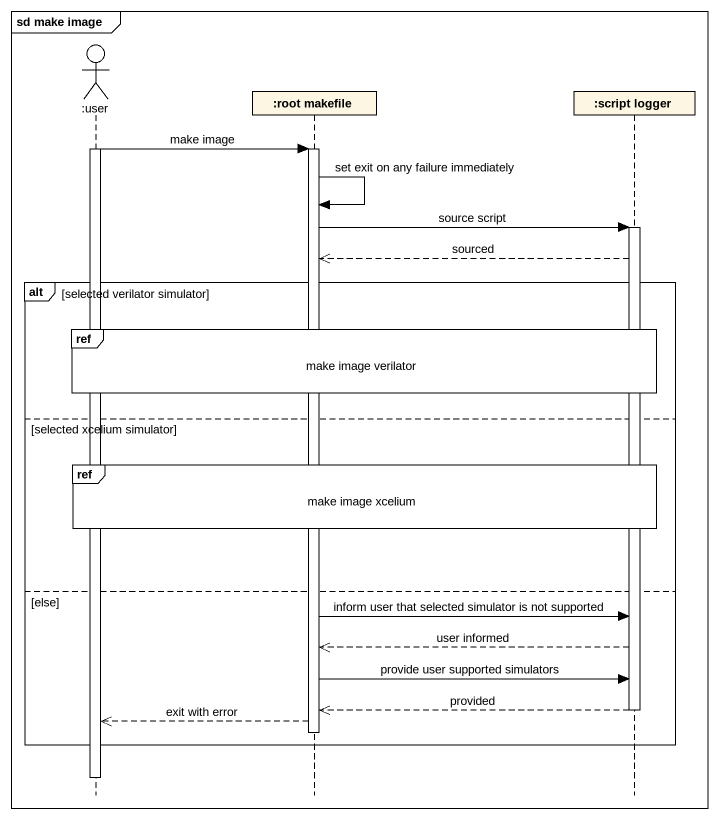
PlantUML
@startuml
mainframe sd make image
hide footbox
actor ":user" as user
participant ":root makefile" as root_makefile
participant ":script logger" as script_logger

activate user
user -> root_makefile : make image
activate root_makefile
root_makefile -> root_makefile : set exit on any failure immediately
root_makefile -> script_logger : source script
activate script_logger
script_logger -->> root_makefile : sourced
alt selected verilator simulator
  ref over user, root_makefile, script_logger : make image verilator
else selected xcelium simulator
  ref over user, root_makefile, script_logger : make image xcelium
else else
  root_makefile -> script_logger : inform user that selected simulator is not supported
  script_logger -->> root_makefile : user informed
  root_makefile -> script_logger : provide user supported simulators
  script_logger -->> root_makefile : provided
  deactivate script_logger
  root_makefile -->> user : exit with error
  deactivate root_makefile
end
deactivate user
@enduml
